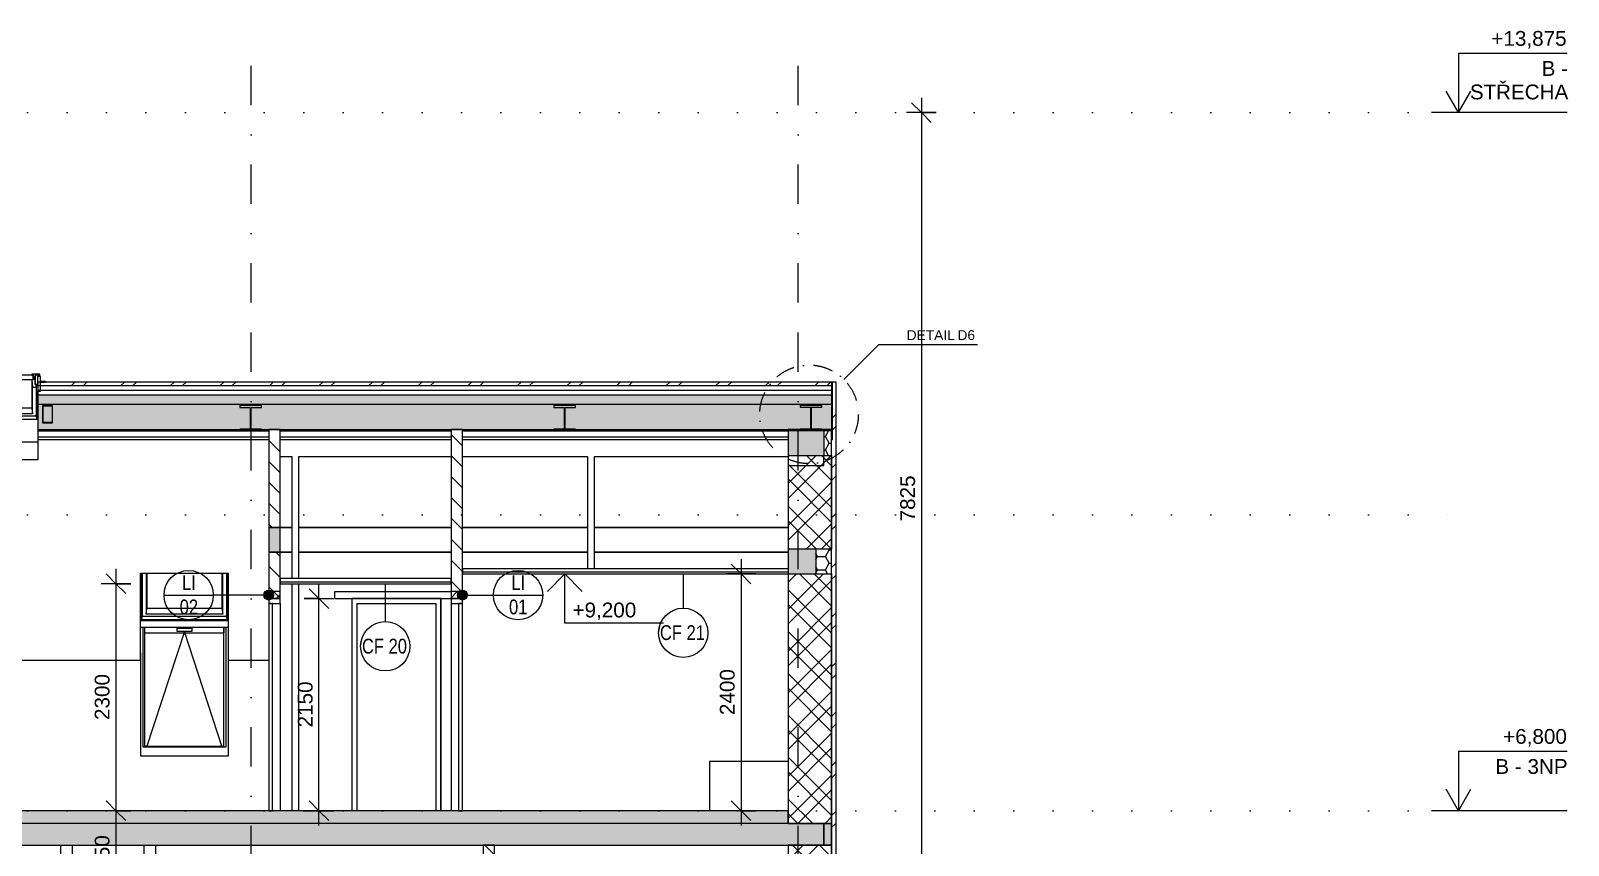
# Model space of a CAD drawing. Header units: millimetres. Extents: x -10201 to 171407, y -8645 to 72638.
# Drawn here: x 13037 to 28633, y 6450 to 14705 of the extents above; entities that cross this region are included whole.
import ezdxf

# ---------------------------------------------------------------- set-up
doc = ezdxf.new("R2010")
doc.units = ezdxf.units.MM
for name, pattern in [('HA_DashDot_10mm-S3mm', [1000, 400, -300, 0, -300]), ('HA_DashDot_4mm-S1mm', [400, 200, -100, 0, -100]), ('HA_Dot-S4mm', [400, 0, -400])]:
    doc.linetypes.add(name, pattern=pattern)
for name, color, linetype, lineweight in [('A-____-____-DIMS', 9, 'Continuous', 5), ('A-____-____-DIMS-100', 9, 'Continuous', 5), ('A-CLNG-____-IDEN', 9, 'Continuous', 9), ('A-CLNG-____-MCUT', 9, 'Continuous', 25), ('A-DETL-____-OTLN', 9, 'Continuous', 25), ('A-DETL-____-THIN', 9, 'Continuous', 9), ('A-DETL-GENF-OTLN', 9, 'Continuous', 9), ('A-DOOR-____-MCUT', 9, 'Continuous', 9), ('A-DOOR-____-OTLN', 9, 'Continuous', 9), ('A-DOOR-FRAM-MCUT', 9, 'Continuous', 9), ('A-DOOR-FRAM-OTLN', 9, 'Continuous', 9), ('A-FLOR-____-MCUT', 9, 'Continuous', 25), ('A-FLOR-____-OTLN', 9, 'Continuous', 9), ('A-FLOR-____-OVHD', 9, 'HA_DashDot_4mm-S1mm', 25), ('A-FLOR-____-PATT', 9, 'Continuous', 25), ('A-FLOR-LEVL-OTLN', 9, 'Continuous', 9), ('A-GENM-____-IDEN', 9, 'Continuous', 9), ('A-GENM-____-MCUT', 9, 'Continuous', 25), ('A-GENM-____-OTLN', 9, 'Continuous', 9), ('A-GLAZ-____-MCUT', 9, 'Continuous', 5), ('A-GLAZ-____-OTLN', 9, 'Continuous', 5), ('A-ROOF-____-MCUT', 9, 'Continuous', 25), ('A-ROOF-____-OTLN', 9, 'Continuous', 9), ('A-ROOF-____-PATT', 9, 'Continuous', 25), ('A-WALL-____-MCUT', 9, 'Continuous', 25), ('A-WALL-____-OTLN', 9, 'Continuous', 9), ('A-WALL-____-PATT', 9, 'Continuous', 25), ('G-____-____-DIMS', 9, 'Continuous', 5), ('G-____-____-TEXT', 9, 'Continuous', 5), ('I-WALL-____-MCUT', 9, 'Continuous', 25), ('I-WALL-____-OTLN', 9, 'Continuous', 9), ('P-SANR-FIXT-OTLN', 9, 'Continuous', 9), ('S-BEAM-____-MCUT', 9, 'Continuous', 25), ('S-COLS-____-OTLN', 9, 'Continuous', 9), ('S-GRID-____-OTLN', 9, 'Continuous', 5)]:
    doc.layers.add(name, color=color, linetype=linetype, lineweight=lineweight)
doc.styles.add('Arial_1', font='arial.ttf', dxfattribs={"height": 150})
doc.styles.add('Arial_2', font='arial.ttf', dxfattribs={"height": 100})
doc.styles.add('Arial_3', font='arial.ttf', dxfattribs={"width": 0.8, "height": 150})
doc.dimstyles.new('Inner_Dimensions', dxfattribs={"dimscale": 304.8, "dimtxt": 153.03891, "dimasz": 0.656168, "dimexe": 0.492126, "dimexo": 0.0625, "dimgap": 0.065617, "dimtad": 1, "dimdec": 0, "dimzin": 0, "dimdsep": 46, "dimtxsty": 'Arial_1', "dimblk1": 'OBLIQUE', "dimblk2": 'OBLIQUE', "dimsah": 1, "dimcen": 0.09, "dimdle": 0.492126, "dimazin": 0, "dimtfac": 1, "dimtdec": 4, "dimtix": 1, "dimtmove": 0, "dimatfit": 3, "dimfxl": 0.492126, "dimfxlon": 1, "dimtvp": 1, "dimtolj": 1, "dimtzin": 0, "dimlwd": 9, "dimlwe": 9, "dimarcsym": 2})
pattern_1 = [(135, (-5348.04, 1865.4), (-106.066, -106.066), [])]
pattern_2 = [(45, (-5348.04, 1865.4), (-251.447, 251.447), []), (45, (-5348.04, 2246.4), (-251.447, 251.447), [])]
pattern_3 = [(0, (-5348.04, 1865.4), (117.187, 67.658), [78.125, -156.25]), (120, (-5348.04, 1865.4), (-117.18755, 67.65879), [78.125, -156.25]), (60, (-5348.04, 1865.4), (0.00045, 135.31679), [0, -156.25, 78.125, 0])]
pattern_4 = [(45, (-5348.04, 1865.4), (-176.7767, 176.7767), []), (45, (-5277.33, 1865.4), (-176.7767, 176.7767), []), (45, (-5135.9, 1865.4), (-106.066, 247.4874), [100, -50, 3.353, -46.647])]
pattern_5 = [(0, (-5348.04, 1865.4), (117.188, 67.658), [78.125, -156.25]), (120, (-5348.04, 1865.4), (-117.18755, 67.65879), [78.125, -156.25]), (60, (-5348.04, 1865.4), (-5e-05, 135.31592), [0, -156.25, 78.125, 0])]

# ---------------------------------------------------------------- blocks, each defined once
blk = doc.blocks.new('HA_DR_Single_Swing_Solid - In_BJ_800x2100-V4-ŘEZ B-B OBJEKT B')
at = {"layer": 'A-DOOR-____-MCUT', "color": 250}
for p, q in [((15451, 8900), (15451, 6800)), ((15491, 8900), (15451, 8900)), ((15491, 6800), (15491, 8900)), ((15451, 6800), (15491, 6800))]:
    blk.add_line(p, q, dxfattribs=at)
at = {"layer": 'A-DOOR-FRAM-MCUT', "color": 250}
for p, q in [((15451, 8950), (15451, 8900)), ((15566, 8950), (15451, 8950)), ((15451, 8900), (15566, 8900)), ((15566, 8900), (15566, 8950))]:
    blk.add_line(p, q, dxfattribs=at)
at = {"layer": 'A-DOOR-FRAM-OTLN', "color": 250}
blk.add_line((15566, 8900), (15566, 6800), dxfattribs=at)
blk = doc.blocks.new('HA_DR_Single_Swing_Solid - In_BJ_800x2100-2124338-ŘEZ B-B OBJEKT B')
at = {"layer": 'A-DOOR-FRAM-OTLN', "color": 250}
for p, q in [((-934, 500), (-934, 2650)), ((-34, 2650), (-934, 2650)), ((-884, 2600), (-884, 500)), ((-884, 2600), (-84, 2600)), ((-84, 2600), (-84, 500)), ((-34, 500), (-34, 2650))]:
    blk.add_line(p, q, dxfattribs=at)
blk = doc.blocks.new('HA_DR_Single_Swing_Solid - In_BJ_700x2100-V5-ŘEZ B-B OBJEKT B')
at = {"layer": 'A-DOOR-____-MCUT', "color": 250}
for p, q in [((17416, 8900), (17376, 8900)), ((17376, 8900), (17376, 6800)), ((17416, 6800), (17416, 8900)), ((17376, 6800), (17416, 6800))]:
    blk.add_line(p, q, dxfattribs=at)
at = {"layer": 'A-DOOR-FRAM-MCUT', "color": 250}
for p, q in [((17416, 8950), (17301, 8950)), ((17301, 8950), (17301, 8900)), ((17301, 8900), (17416, 8900)), ((17416, 8900), (17416, 8950))]:
    blk.add_line(p, q, dxfattribs=at)
at = {"layer": 'A-DOOR-FRAM-OTLN', "color": 250}
blk.add_line((17301, 8900), (17301, 6800), dxfattribs=at)
blk = doc.blocks.new('Roof-Windows_VELUX_VFE - VFE size 940x1370 _PK38__31_36-V7-ŘEZ B-B OBJEKT B')
at = {"layer": 'A-GLAZ-____-OTLN', "color": 10}
for p, q in [((14152, 8730), (15039, 8730)), ((15039, 8724), (14152, 8724)), ((15039, 8656), (14152, 8656)), ((14176, 8656), (14152, 8656)), ((14176, 7445), (14176, 8656)), ((14196, 7445), (14196, 8656)), ((14196, 8602), (14196, 8656)), ((14196, 8602), (14995, 8602)), ((14596, 8617), (14212, 7445)), ((14521, 8646), (14521, 8656)), ((14521, 8616), (14521, 8646)), ((14671, 8646), (14521, 8646)), ((14671, 8616), (14521, 8616)), ((14979, 7445), (14596, 8617)), ((14671, 8656), (14671, 8646)), ((14671, 8646), (14671, 8616)), ((14995, 7445), (14995, 8656)), ((14995, 8656), (14995, 8602)), ((15016, 8656), (15016, 7445)), ((15039, 8656), (15016, 8656)), ((15016, 7445), (14176, 7445)), ((14995, 7450), (14196, 7450))]:
    blk.add_line(p, q, dxfattribs=at)
blk = doc.blocks.new('ABMV_Bathtub_Generic - 800_1700-1419220-ŘEZ B-B OBJEKT B')
at = {"layer": 'P-SANR-FIXT-OTLN', "color": 250}
for p, q in [((20721, 7300), (19921, 7300)), ((19921, 7300), (19921, 6800)), ((20721, 7300), (20721, 6800)), ((20721, 6800), (19921, 6800))]:
    blk.add_line(p, q, dxfattribs=at)
blk = doc.blocks.new('Roof-Windows_VELUX_GLL_1061 - PK08-1808992-ŘEZ B-B OBJEKT B')
at = {"layer": 'A-GLAZ-____-MCUT', "color": 10}
for p, q in [((12195, 11149), (12145, 11149)), ((12145, 11149), (12145, 11144)), ((12145, 11144), (12195, 11144)), ((12195, 11202), (12195, 11051)), ((12228, 11202), (12195, 11202)), ((12195, 11144), (12195, 11149)), ((12284, 11223), (12201, 11223)), ((12201, 11223), (12201, 11207)), ((12201, 11207), (12210, 11207)), ((12210, 11207), (12210, 11219)), ((12210, 11219), (12245, 11219)), ((12228, 11119), (12228, 11202)), ((12237, 11119), (12228, 11119)), ((12231, 11051), (12237, 11098)), ((12237, 11098), (12237, 11119)), ((12240, 11119), (12240, 11093)), ((12249, 11119), (12240, 11119)), ((12240, 11093), (12278, 11093)), ((12245, 11219), (12245, 11204)), ((12245, 11204), (12270, 11204)), ((12267, 11202), (12249, 11202)), ((12249, 11202), (12249, 11119)), ((12267, 11167), (12267, 11202)), ((12284, 11167), (12267, 11167)), ((13061, 11216), (12270, 11216)), ((12270, 11216), (12270, 11172)), ((12270, 11204), (12270, 11216)), ((12270, 11216), (12284, 11216)), ((12270, 11172), (13061, 11172)), ((12278, 11093), (12284, 11167)), ((12284, 11216), (12284, 11223)), ((13130, 11223), (13047, 11223)), ((13047, 11223), (13047, 11216)), ((13047, 11216), (13061, 11216)), ((13064, 11167), (13047, 11167)), ((13047, 11167), (13054, 11093)), ((13054, 11093), (13092, 11093)), ((13061, 11172), (13061, 11216)), ((13061, 11216), (13061, 11204)), ((13061, 11204), (13087, 11204)), ((13064, 11202), (13064, 11167)), ((13083, 11202), (13064, 11202)), ((13083, 11119), (13083, 11202)), ((13092, 11119), (13083, 11119)), ((13087, 11204), (13087, 11219)), ((13087, 11219), (13122, 11219)), ((13092, 11093), (13092, 11119)), ((13104, 11119), (13095, 11119)), ((13095, 11119), (13095, 11098)), ((13137, 11202), (13104, 11202)), ((13104, 11202), (13104, 11119)), ((13122, 11219), (13122, 11207)), ((13122, 11207), (13130, 11207)), ((13130, 11207), (13130, 11223)), ((13137, 11051), (13137, 11202)), ((13187, 11149), (13137, 11149)), ((13137, 11149), (13137, 11144)), ((13137, 11144), (13187, 11144)), ((13187, 11144), (13187, 11149)), ((12195, 11051), (12231, 11051)), ((13101, 11051), (13137, 11051))]:
    blk.add_line(p, q, dxfattribs=at)
at = {"layer": 'A-GLAZ-____-OTLN', "color": 10}
for p, q in [((12201, 11207), (12201, 11202)), ((12210, 11202), (12210, 11207)), ((12237, 10802), (12237, 11098)), ((12240, 10802), (12240, 11093)), ((12245, 11204), (12245, 11119)), ((12270, 11172), (12270, 11167)), ((12278, 11093), (12278, 10822)), ((12284, 11167), (12284, 10879)), ((13047, 11167), (13047, 10879)), ((13054, 10822), (13054, 11093)), ((13061, 11167), (13061, 11172)), ((13087, 11119), (13087, 11204)), ((13092, 11093), (13092, 10802)), ((13122, 11207), (13122, 11202)), ((13130, 11202), (13130, 11207)), ((12231, 10762), (12231, 11051)), ((13101, 11051), (13101, 10762)), ((12237, 10802), (12231, 10768)), ((12231, 10768), (12231, 10764)), ((12231, 10768), (13100, 10768)), ((12240, 10898), (12237, 10898)), ((12240, 10897), (12237, 10897)), ((12237, 10888), (12240, 10888)), ((12237, 10867), (12240, 10867)), ((12240, 10845), (12237, 10845)), ((12237, 10840), (12240, 10840)), ((12237, 10815), (12240, 10815)), ((12237, 10802), (13095, 10802)), ((12249, 10802), (12240, 10802)), ((12249, 10802), (13083, 10802)), ((12278, 10822), (12284, 10879)), ((13054, 10822), (12278, 10822)), ((12284, 10882), (13047, 10882)), ((13047, 10879), (13054, 10822)), ((13092, 10802), (13083, 10802)), ((13095, 10898), (13092, 10898)), ((13095, 10897), (13092, 10897)), ((13092, 10888), (13095, 10888)), ((13092, 10867), (13095, 10867)), ((13095, 10845), (13092, 10845)), ((13092, 10840), (13095, 10840)), ((13092, 10815), (13095, 10815)), ((13100, 10768), (13095, 10802)), ((13100, 10764), (13100, 10768))]:
    blk.add_line(p, q, dxfattribs=at)
blk = doc.blocks.new('Roof-Windows_VELUX_GLL_1061 - PK08-V9-ŘEZ B-B OBJEKT B')
at = {"layer": 'A-GLAZ-____-OTLN', "color": 10}
for p, q in [((14161, 8730), (14161, 9206)), ((14167, 8771), (14167, 9206)), ((14167, 9202), (14170, 9202)), ((14170, 9202), (14167, 9202)), ((14170, 8772), (14170, 9206)), ((14208, 9206), (14208, 8791)), ((14214, 9206), (14214, 8848)), ((14977, 9206), (14977, 8848)), ((14984, 8791), (14984, 9206)), ((15022, 9206), (15022, 8772)), ((15022, 9202), (15025, 9202)), ((15025, 9202), (15022, 9202)), ((15031, 9206), (15031, 8730)), ((14167, 8771), (14161, 8738)), ((14161, 8738), (15030, 8738)), ((14161, 8738), (14161, 8730)), ((14170, 8867), (14167, 8867)), ((14170, 8866), (14167, 8866)), ((14167, 8858), (14170, 8858)), ((14167, 8837), (14170, 8837)), ((14170, 8814), (14167, 8814)), ((14167, 8810), (14170, 8810)), ((14167, 8784), (14170, 8784)), ((14167, 8771), (15025, 8771)), ((14179, 8772), (14170, 8772)), ((14179, 8772), (15013, 8772)), ((14208, 8791), (14214, 8848)), ((14984, 8791), (14208, 8791)), ((14214, 8852), (14977, 8852)), ((14977, 8848), (14984, 8791)), ((15022, 8772), (15013, 8772)), ((15025, 8867), (15022, 8867)), ((15025, 8866), (15022, 8866)), ((15022, 8858), (15025, 8858)), ((15022, 8837), (15025, 8837)), ((15025, 8814), (15022, 8814)), ((15022, 8810), (15025, 8810)), ((15022, 8784), (15025, 8784)), ((15030, 8738), (15025, 8771)), ((15030, 8730), (15030, 8738))]:
    blk.add_line(p, q, dxfattribs=at)
blk = doc.blocks.new('TB_Porotherm KP11_5_1000mm - TB_Porotherm KP11_5_1000mm-V26-ŘEZ B-B OBJEKT B')
at = {"layer": 'A-GENM-____-OTLN', "lineweight": 5}
h = blk.add_hatch(dxfattribs=at)
h.set_pattern_fill('FP_7', color=256, style=0, pattern_type=2)
h.set_pattern_definition(pattern_4)
h.paths.add_polyline_path([(17416, 8950), (17416, 9021), (17301, 9021), (17301, 8950), (17413, 8950)])
at = {"layer": 'A-GENM-____-MCUT', "color": 50}
for p, q in [((17416, 9021), (17301, 9021)), ((17301, 9021), (17301, 8950)), ((17301, 8950), (17416, 8950)), ((17416, 8950), (17416, 9021))]:
    blk.add_line(p, q, dxfattribs=at)
blk = doc.blocks.new('TB_Porotherm KP11_5_1250mm - TB_Porotherm KP11_5_1250mm-V27-ŘEZ B-B OBJEKT B')
at = {"layer": 'A-GENM-____-OTLN', "lineweight": 5}
h = blk.add_hatch(dxfattribs=at)
h.set_pattern_fill('FP_7', color=256, style=0, pattern_type=2)
h.set_pattern_definition(pattern_4)
h.paths.add_polyline_path([(15566, 8950), (15566, 9021), (15451, 9021), (15451, 8950)])
at = {"layer": 'A-GENM-____-MCUT', "color": 50}
for p, q in [((15566, 9021), (15451, 9021)), ((15451, 9021), (15451, 8950)), ((15451, 8950), (15566, 8950)), ((15566, 8950), (15566, 9021))]:
    blk.add_line(p, q, dxfattribs=at)
blk = doc.blocks.new('TB_Porotherm KP11_5_1250mm - TB_Porotherm KP11_5_1250mm-V28-ŘEZ B-B OBJEKT B')
at = {"layer": 'A-GENM-____-OTLN', "color": 250}
for p, q in [((16121, 8950), (16121, 9021)), ((16121, 9021), (17301, 9021)), ((16121, 8950), (17301, 8950))]:
    blk.add_line(p, q, dxfattribs=at)
blk = doc.blocks.new('VĚNEC OSA B7 - VĚNEC OSA B7-2159233-ŘEZ B-B OBJEKT B')
at = {"layer": 'A-FLOR-____-MCUT', "color": 50}
for p, q in [((20721, 10400), (20721, 10298)), ((20721, 10298), (21081, 10298)), ((21081, 10298), (21081, 10400))]:
    blk.add_line(p, q, dxfattribs=at)
blk = doc.blocks.new('185-01_OBJEKT B_Central_rvt-1-ŘEZ B-B OBJEKT B')
at = {"layer": 'A-FLOR-____-PATT', "lineweight": 5}
h = blk.add_hatch(color=7, dxfattribs=at)
h.paths.add_polyline_path([(20695, 6670), (20721, 6670), (20721, 6800), (11326, 6800), (11326, 6670), (20148, 6670)])
h.paths.add_polyline_path([(-6105, 6670), (2951, 6670), (2951, 6800), (-6379, 6800), (-6379, 6670)])
h.paths.add_polyline_path([(3201, 6670), (11076, 6670), (11076, 6800), (3201, 6800)])
h = blk.add_hatch(dxfattribs=at)
h.set_pattern_fill('FP_6', color=10, style=0, pattern_type=2)
h.set_pattern_definition(pattern_3)
h.paths.add_polyline_path([(21081, 6450), (21161, 6450), (21161, 6670), (21081, 6670), (21081, 6638)])
h.paths.add_polyline_path([(-6739, 6450), (-6739, 6670), (-6819, 6670), (-6819, 6450)])
at = {"layer": 'A-FLOR-____-PATT', "lineweight": 9}
blk.add_hatch(color=254, dxfattribs=at).paths.add_polyline_path([(7569, 6450), (21081, 6450), (21081, 6670), (-6739, 6670), (-6739, 6450), (7022, 6450)])
at = {"layer": 'A-ROOF-____-PATT', "lineweight": 5}
h = blk.add_hatch(dxfattribs=at)
h.set_pattern_fill('FP_5', color=8, style=0, pattern_type=2)
h.set_pattern_definition(pattern_2)
h.paths.add_polyline_path([(-6829, 11108), (652, 11108), (652, 11144), (-6829, 11144)])
h.paths.add_polyline_path([(1539, 11108), (6219, 11108), (6219, 11144), (1539, 11144)])
h.paths.add_polyline_path([(6449, 11108), (6449, 11144), (6264, 11144), (6264, 11108)])
h.paths.add_polyline_path([(11397, 11108), (11511, 11108), (11511, 11144), (11326, 11144), (11326, 11108)])
h.paths.add_polyline_path([(11556, 11108), (12222, 11108), (12222, 11144), (11556, 11144)])
h.paths.add_polyline_path([(13109, 11108), (21171, 11108), (21171, 11144), (13109, 11144)])
h = blk.add_hatch(dxfattribs=at)
h.set_pattern_fill('FP_6', color=10, style=0, pattern_type=2)
h.set_pattern_definition(pattern_3)
h.paths.add_polyline_path([(-6829, 10921), (652, 10921), (652, 11015), (-6829, 11015)])
h.paths.add_polyline_path([(1552, 10921), (6449, 10921), (6449, 11015), (1539, 11015), (1539, 10921)])
h.paths.add_polyline_path([(11326, 10921), (12222, 10921), (12222, 11015), (11326, 11015)])
h.paths.add_polyline_path([(13109, 10921), (21171, 10921), (21171, 11015), (13109, 11015), (13109, 10935)])
h = blk.add_hatch(dxfattribs=at)
h.set_pattern_fill('FP_6', color=10, style=0, pattern_type=2)
h.set_pattern_definition(pattern_3)
h.paths.add_polyline_path([(-6819, 10663), (652, 10663), (652, 10921), (-6829, 10921), (-6829, 10663)])
h.paths.add_polyline_path([(1539, 10663), (6449, 10663), (6449, 10921), (1539, 10921), (1539, 10701)])
h.paths.add_polyline_path([(11326, 10663), (12222, 10663), (12222, 10921), (11326, 10921), (11326, 10701)])
h.paths.add_polyline_path([(13109, 10663), (21171, 10663), (21171, 10921), (13109, 10921), (13109, 10701)])
h.paths.add_polyline_path([(-932, 10731), (-932, 10731), (-635, 10731)])
at = {"layer": 'A-WALL-____-PATT', "lineweight": 5}
h = blk.add_hatch(dxfattribs=at)
h.set_pattern_fill('FP_5', color=10, style=0, pattern_type=2)
h.set_pattern_definition(pattern_2)
h.paths.add_polyline_path([(21161, 500), (21206, 500), (21206, 5050), (21161, 5050), (21161, 700)])
h.paths.add_polyline_path([(21206, 6050), (21206, 11144), (21161, 11144), (21161, 6050)])
h = blk.add_hatch(dxfattribs=at)
h.set_pattern_fill('FP_3', color=10, style=0, pattern_type=2)
h.set_pattern_definition(pattern_1)
h.paths.add_polyline_path([(15566, 8950), (15566, 9420), (15451, 9420), (15451, 8950)])
h.paths.add_polyline_path([(15566, 9670), (15566, 10663), (15451, 10663), (15451, 9670)])
h = blk.add_hatch(dxfattribs=at)
h.set_pattern_fill('FP_3', color=10, style=0, pattern_type=2)
h.set_pattern_definition(pattern_1)
h.paths.add_polyline_path([(17301, 8950), (17416, 8950), (17416, 10663), (17301, 10663), (17301, 8982)])
h = blk.add_hatch(dxfattribs=at)
h.set_pattern_fill('FP_2', color=10, style=0, pattern_type=2)
h.set_pattern_definition([(45, (-5348.04, 1865.4), (-212.132, 212.132), []), (45, (-5198.04, 1865.4), (-212.132, 212.132), []), (315, (-5348.04, 1865.4), (212.132, 212.132), []), (315, (-5198.04, 1865.4), (212.132, 212.132), [])])
h.paths.add_polyline_path([(21161, 6320), (21161, 6450), (20721, 6450), (20721, 6320)])
h.paths.add_polyline_path([(21161, 6670), (21161, 10663), (20721, 10663), (20721, 10650), (21161, 10650), (21161, 10400), (20721, 10400), (20721, 9450), (21161, 9450), (21161, 9200), (20721, 9200), (20721, 6670), (21081, 6670)])
at = {"layer": 'A-WALL-____-PATT', "lineweight": 9}
blk.add_hatch(color=254, dxfattribs=at).paths.add_polyline_path([(15566, 9420), (15566, 9670), (15451, 9670), (15451, 9420)])
at = {"layer": 'A-WALL-____-PATT', "lineweight": 5}
h = blk.add_hatch(dxfattribs=at)
h.set_pattern_fill('FP_3', color=10, style=0, pattern_type=2)
h.set_pattern_definition(pattern_1)
h.paths.add_polyline_path([(17741, 5800), (17741, 6450), (17626, 6450), (17626, 5800)])
at = {"layer": 'A-CLNG-____-MCUT', "color": 50}
for p, q in [((20721, 9252), (17416, 9252)), ((17416, 9252), (17416, 9200)), ((17301, 9152), (15566, 9152)), ((15566, 9152), (15566, 9100)), ((15566, 9100), (17301, 9100)), ((17301, 9100), (17301, 9152)), ((17416, 9200), (20721, 9200))]:
    blk.add_line(p, q, dxfattribs=at)
at = {"layer": 'A-CLNG-____-MCUT', "color": 250, "lineweight": 9}
for p, q in [((20721, 9216), (17416, 9216)), ((17301, 9116), (15566, 9116))]:
    blk.add_line(p, q, dxfattribs=at)
at = {"layer": 'A-FLOR-____-MCUT', "color": 50}
for p, q in [((19921, 6800), (11326, 6800)), ((3201, 6450), (20721, 6450))]:
    blk.add_line(p, q, dxfattribs=at)
at = {"layer": 'A-FLOR-____-MCUT', "color": 250, "lineweight": 9}
for p, q in [((20721, 6670), (20721, 6800)), ((20721, 6670), (11326, 6670)), ((21081, 6670), (20721, 6670)), ((20721, 6450), (21081, 6450))]:
    blk.add_line(p, q, dxfattribs=at)
at = {"layer": 'A-FLOR-____-OTLN', "color": 250}
for p, q in [((21081, 6450), (21081, 6670)), ((21161, 6670), (21081, 6670)), ((21081, 6670), (21081, 6450)), ((21161, 6450), (21161, 6670)), ((21081, 6450), (21161, 6450))]:
    blk.add_line(p, q, dxfattribs=at)
at = {"layer": 'A-ROOF-____-MCUT', "color": 50}
for p, q in [((21171, 11144), (13109, 11144)), ((13109, 11144), (13109, 10561)), ((21171, 10561), (21171, 11144)), ((13109, 10561), (15451, 10561)), ((15566, 10561), (17301, 10561)), ((17416, 10561), (20721, 10561)), ((21161, 10561), (21171, 10561))]:
    blk.add_line(p, q, dxfattribs=at)
at = {"layer": 'A-ROOF-____-MCUT', "color": 250, "lineweight": 9}
for p, q in [((13109, 11108), (21171, 11108)), ((13109, 11062), (21171, 11062)), ((13109, 11015), (21171, 11015)), ((13109, 10921), (21171, 10921)), ((13109, 10663), (15451, 10663)), ((13109, 10649), (15451, 10649)), ((15451, 10663), (15566, 10663)), ((15566, 10663), (17301, 10663)), ((15566, 10649), (17301, 10649)), ((17301, 10663), (17416, 10663)), ((17416, 10663), (20721, 10663)), ((17416, 10649), (20721, 10649)), ((20721, 10663), (21161, 10663)), ((21161, 10663), (21171, 10663)), ((21161, 10649), (21171, 10649)), ((13109, 10590), (15451, 10590)), ((15566, 10590), (17301, 10590)), ((17416, 10590), (20721, 10590)), ((21161, 10590), (21171, 10590))]:
    blk.add_line(p, q, dxfattribs=at)
at = {"layer": 'A-ROOF-____-OTLN', "color": 250}
for p, q in [((13092, 10830), (13095, 10830)), ((12222, 10539), (13109, 10539)), ((13109, 10561), (13109, 10355)), ((13109, 10355), (12222, 10355)), ((14152, 8324), (14152, 9206)), ((14152, 9206), (15039, 9206)), ((15039, 9206), (15039, 8324))]:
    blk.add_line(p, q, dxfattribs=at)
at = {"layer": 'A-WALL-____-MCUT', "color": 50}
for p, q in [((21161, 11144), (21161, 10663)), ((21206, 11144), (21161, 11144)), ((21206, 6050), (21206, 11144)), ((20721, 10400), (20721, 9451)), ((20721, 9200), (20721, 7300)), ((20721, 6450), (20721, 6320))]:
    blk.add_line(p, q, dxfattribs=at)
at = {"layer": 'A-WALL-____-MCUT', "color": 250, "lineweight": 9}
for p, q in [((15566, 10663), (15451, 10663)), ((15451, 10663), (15451, 10649)), ((15451, 10649), (15451, 10590)), ((15566, 10649), (15566, 10663)), ((15566, 10590), (15566, 10649)), ((17416, 10663), (17301, 10663)), ((17301, 10663), (17301, 10649)), ((17301, 10649), (17301, 10590)), ((17416, 10649), (17416, 10663)), ((17416, 10590), (17416, 10649)), ((21161, 10663), (20721, 10663)), ((20721, 10663), (20721, 10650)), ((21161, 10650), (21161, 10663)), ((21161, 10663), (21161, 10650)), ((15451, 10590), (15451, 10561)), ((15566, 10561), (15566, 10590)), ((17301, 10590), (17301, 10561)), ((17416, 10561), (17416, 10590)), ((21161, 9451), (21161, 10400)), ((21161, 10400), (21161, 9451)), ((21161, 6670), (21161, 9200)), ((21161, 9200), (21161, 6670)), ((20721, 6800), (20721, 6670)), ((20721, 6670), (21081, 6670)), ((21081, 6450), (20721, 6450)), ((21161, 6320), (21161, 6450)), ((21161, 6450), (21161, 6320))]:
    blk.add_line(p, q, dxfattribs=at)
at = {"layer": 'A-WALL-____-OTLN', "color": 250}
for p, q in [((14152, 8324), (12789, 8324)), ((14153, 8400), (14152, 8400)), ((14153, 7354), (14153, 8400)), ((15039, 8400), (15039, 8400)), ((15039, 8400), (15039, 7354)), ((15451, 8324), (15039, 8324)), ((15039, 7354), (14153, 7354)), ((21081, 6670), (21161, 6670)), ((21161, 6670), (21161, 6450)), ((21161, 6450), (21081, 6450))]:
    blk.add_line(p, q, dxfattribs=at)
at = {"layer": 'I-WALL-____-MCUT', "color": 50}
for p, q in [((15451, 10561), (15451, 9670)), ((15566, 9670), (15566, 10561)), ((17301, 10561), (17301, 8950)), ((17416, 8950), (17416, 10561)), ((15451, 9670), (15566, 9670)), ((15451, 9670), (15451, 9420)), ((15566, 9670), (15451, 9670)), ((15566, 9420), (15566, 9670)), ((15451, 9420), (15451, 8950)), ((15566, 9420), (15451, 9420)), ((15451, 9420), (15566, 9420)), ((15566, 8950), (15566, 9420)), ((15451, 8950), (15566, 8950)), ((17301, 8950), (17416, 8950)), ((17626, 6450), (17626, 5800)), ((17741, 6450), (17626, 6450)), ((17741, 5800), (17741, 6450))]:
    blk.add_line(p, q, dxfattribs=at)
at = {"layer": 'I-WALL-____-OTLN', "color": 250}
for p, q in [((15689, 10386), (15566, 10386)), ((17301, 10386), (15753, 10386)), ((18689, 10386), (17416, 10386)), ((20721, 10386), (18753, 10386)), ((15566, 9670), (15689, 9670)), ((15689, 9670), (15566, 9670)), ((15753, 9670), (17301, 9670)), ((17301, 9670), (15753, 9670)), ((17416, 9670), (18689, 9670)), ((18689, 9670), (17416, 9670)), ((18753, 9670), (20721, 9670)), ((20721, 9670), (18753, 9670)), ((15689, 9420), (15566, 9420)), ((15566, 9420), (15689, 9420)), ((17301, 9420), (15753, 9420)), ((15753, 9420), (17301, 9420)), ((18689, 9420), (17416, 9420)), ((17416, 9420), (18689, 9420)), ((20721, 9420), (18753, 9420)), ((18753, 9420), (20721, 9420)), ((16296, 6800), (16296, 8950)), ((16296, 8950), (17196, 8950)), ((17196, 8950), (17196, 6800)), ((13341, 6002), (13341, 6450)), ((13456, 6450), (13456, 6002)), ((14186, 6002), (14186, 6450)), ((14301, 6450), (14301, 6002))]:
    blk.add_line(p, q, dxfattribs=at)
at = {"layer": 'S-COLS-____-OTLN', "color": 250}
for p, q in [((15689, 9152), (15689, 10388)), ((15753, 10388), (15753, 9152)), ((18689, 9252), (18689, 10388)), ((18753, 10388), (18753, 9252)), ((15689, 6800), (15689, 9100)), ((15753, 9100), (15753, 6800))]:
    blk.add_line(p, q, dxfattribs=at)
at = {"layer": 'A-DOOR-____-OTLN', "color": 250, "lineweight": 9}
for name, p in [('HA_DR_Single_Swing_Solid - In_BJ_800x2100-V4-ŘEZ B-B OBJEKT B', (0, 0)), ('HA_DR_Single_Swing_Solid - In_BJ_800x2100-2124338-ŘEZ B-B OBJEKT B', (17230, 6300)), ('HA_DR_Single_Swing_Solid - In_BJ_700x2100-V5-ŘEZ B-B OBJEKT B', (0, 0))]:
    blk.add_blockref(name, p, dxfattribs=at)
at = {"layer": 'A-FLOR-____-OTLN', "color": 250, "lineweight": 9}
blk.add_blockref('VĚNEC OSA B7 - VĚNEC OSA B7-2159233-ŘEZ B-B OBJEKT B', (0, 0), dxfattribs=at)
at = {"layer": 'A-GENM-____-OTLN', "color": 250, "lineweight": 9}
for name in ['TB_Porotherm KP11_5_1250mm - TB_Porotherm KP11_5_1250mm-V27-ŘEZ B-B OBJEKT B', 'TB_Porotherm KP11_5_1250mm - TB_Porotherm KP11_5_1250mm-V28-ŘEZ B-B OBJEKT B', 'TB_Porotherm KP11_5_1000mm - TB_Porotherm KP11_5_1000mm-V26-ŘEZ B-B OBJEKT B']:
    blk.add_blockref(name, (0, 0), dxfattribs=at)
at = {"layer": 'A-GLAZ-____-OTLN', "color": 250, "lineweight": 9}
for name in ['Roof-Windows_VELUX_GLL_1061 - PK08-1808992-ŘEZ B-B OBJEKT B', 'Roof-Windows_VELUX_GLL_1061 - PK08-V9-ŘEZ B-B OBJEKT B', 'Roof-Windows_VELUX_VFE - VFE size 940x1370 _PK38__31_36-V7-ŘEZ B-B OBJEKT B']:
    blk.add_blockref(name, (0, 0), dxfattribs=at)
at = {"layer": 'P-SANR-FIXT-OTLN', "color": 250, "lineweight": 9}
blk.add_blockref('ABMV_Bathtub_Generic - 800_1700-1419220-ŘEZ B-B OBJEKT B', (0, 0), dxfattribs=at)
blk = doc.blocks.new('BD Libuτ_IFC_210924_ifc-1-ŘEZ B-B OBJEKT B')
at = {"layer": 'S-BEAM-____-MCUT', "color": 50}
for p, q in [((13258, 10907), (13158, 10907)), ((13158, 10907), (13158, 10731)), ((13162, 10736), (13162, 10902)), ((13162, 10902), (13254, 10902)), ((13254, 10902), (13254, 10736)), ((13258, 10731), (13258, 10907)), ((15378, 10907), (15158, 10907)), ((15158, 10907), (15158, 10888)), ((15158, 10888), (15263, 10888)), ((15263, 10888), (15263, 10668)), ((15273, 10668), (15273, 10888)), ((15273, 10888), (15378, 10888)), ((15378, 10888), (15378, 10907)), ((18563, 10907), (18343, 10907)), ((18343, 10907), (18343, 10888)), ((18343, 10888), (18448, 10888)), ((18448, 10888), (18448, 10668)), ((18458, 10668), (18458, 10888)), ((18458, 10888), (18563, 10888)), ((18563, 10888), (18563, 10907)), ((21063, 10907), (20843, 10907)), ((20843, 10907), (20843, 10889)), ((20843, 10889), (20948, 10889)), ((20948, 10889), (20948, 10668)), ((20958, 10668), (20958, 10889)), ((20958, 10889), (21063, 10889)), ((21063, 10889), (21063, 10907)), ((13158, 10731), (13258, 10731)), ((13254, 10736), (13162, 10736)), ((15263, 10668), (15158, 10668)), ((15158, 10668), (15158, 10649)), ((15158, 10649), (15378, 10649)), ((15378, 10668), (15273, 10668)), ((15378, 10649), (15378, 10668)), ((18448, 10668), (18343, 10668)), ((18343, 10668), (18343, 10650)), ((18343, 10650), (18563, 10650)), ((18563, 10668), (18458, 10668)), ((18563, 10650), (18563, 10668)), ((20948, 10668), (20843, 10668)), ((20843, 10668), (20843, 10650)), ((21063, 10668), (20958, 10668)), ((21063, 10650), (21063, 10668))]:
    blk.add_line(p, q, dxfattribs=at)
blk = doc.blocks.new('Level - Generic Level-367061-ŘEZ B-B OBJEKT B')
at = {"layer": 'A-FLOR-LEVL-OTLN'}
for p, q in [((28621, -2050), (27521, -2050)), ((27521, -2050), (27521, -2650)), ((27521, -2650), (27396, -2433)), ((27521, -2650), (27646, -2433)), ((28621, -2650), (27246, -2650))]:
    blk.add_line(p, q, dxfattribs=at)
blk = doc.blocks.new('DIMBLOCK20-ŘEZ B-B OBJEKT B')
at = {"layer": 'A-____-____-DIMS-100', "lineweight": 9}
for p, q in [((15961, 8950), (15861, 9050)), ((15961, 6650), (15961, 9100)), ((15811, 8950), (16111, 8950)), ((15961, 8950), (15811, 8950)), ((15961, 8950), (16061, 8850)), ((15961, 6800), (15861, 6900)), ((15811, 6800), (16111, 6800)), ((15961, 6800), (15811, 6800)), ((15961, 6800), (16061, 6700))]:
    blk.add_line(p, q, dxfattribs=at)
at = {"layer": 'A-____-____-DIMS-100', "color": 0, "lineweight": 9, "insert": (15746, 7644), "char_height": 150, "width": 553.77, "attachment_point": 1, "rotation": 90, "line_spacing_factor": 0.941778, "style": 'Arial_1'}
blk.add_mtext('2150', dxfattribs=at)
blk = doc.blocks.new('_Oblique')
at = {"color": 0, "linetype": 'ByBlock', "lineweight": -2}
blk.add_line((-0.5, -0.5), (0.5, 0.5), dxfattribs=at)
blk = doc.blocks.new('Spot Elevations - Flipped-794089-ŘEZ B-B OBJEKT B')
at = {"layer": 'G-____-____-DIMS', "lineweight": 9}
for p, q in [((-4702, -3227), (-4525, -3050)), ((-4525, -3050), (-4348, -3227)), ((-4525, -3550), (-4525, -3050)), ((-3525, -3550), (-4525, -3550))]:
    blk.add_line(p, q, dxfattribs=at)
blk = doc.blocks.new('HA_Tag_Ceiling - Group _ Type Mark-1822524-ŘEZ B-B OBJEKT B')
at = {"layer": 'A-CLNG-____-IDEN'}
blk.add_line((19481, 5453), (19496, 5538), dxfattribs=at)
blk.add_circle((19731, 5453), 250, dxfattribs=at)
blk = doc.blocks.new('DIMBLOCK40-ŘEZ B-B OBJEKT B')
at = {"layer": 'A-____-____-DIMS-100', "lineweight": 9}
for p, q in [((22072, 13875), (21972, 13975)), ((22072, 14025), (22072, 6050)), ((22222, 13875), (21922, 13875)), ((22072, 13875), (22172, 13775)), ((22072, 13875), (22222, 13875)), ((22072, 6050), (21972, 6150)), ((21922, 6050), (22222, 6050)), ((22072, 6050), (21922, 6050)), ((22072, 6050), (22172, 5950))]:
    blk.add_line(p, q, dxfattribs=at)
at = {"layer": 'A-____-____-DIMS-100', "color": 0, "lineweight": 9, "insert": (21857, 9732), "char_height": 150, "width": 553.77, "attachment_point": 1, "rotation": 90, "line_spacing_factor": 0.941778, "style": 'Arial_1'}
blk.add_mtext('7825', dxfattribs=at)
blk = doc.blocks.new('DIMBLOCK53-ŘEZ B-B OBJEKT B')
at = {"layer": 'A-____-____-DIMS-100', "lineweight": 9}
for p, q in [((13901, 9250), (13901, 6800)), ((14051, 9100), (13751, 9100)), ((13901, 9100), (13801, 9200)), ((13901, 9100), (14001, 9000)), ((13901, 9100), (14051, 9100)), ((13901, 6800), (13801, 6900)), ((14051, 6800), (13751, 6800)), ((13901, 6800), (14001, 6700)), ((13901, 6800), (14051, 6800))]:
    blk.add_line(p, q, dxfattribs=at)
at = {"layer": 'A-____-____-DIMS-100', "color": 0, "lineweight": 9, "insert": (13686, 7719), "char_height": 150, "width": 553.77, "attachment_point": 1, "rotation": 90, "line_spacing_factor": 0.941778, "style": 'Arial_1'}
blk.add_mtext('2300', dxfattribs=at)
blk = doc.blocks.new('DIMBLOCK54-ŘEZ B-B OBJEKT B')
at = {"layer": 'A-____-____-DIMS-100', "lineweight": 9}
for p, q in [((13901, 6800), (13801, 6900)), ((14051, 6800), (13751, 6800)), ((13901, 6800), (13901, 5950)), ((13901, 6800), (14001, 6700)), ((13901, 6800), (14051, 6800)), ((14051, 5950), (13751, 5950)), ((13901, 5950), (13801, 6050)), ((13901, 5950), (14001, 5850)), ((13901, 5950), (14051, 5950))]:
    blk.add_line(p, q, dxfattribs=at)
at = {"layer": 'A-____-____-DIMS-100', "color": 0, "lineweight": 9, "insert": (13686, 6202), "char_height": 150, "width": 415.32, "attachment_point": 1, "rotation": 90, "line_spacing_factor": 0.941778, "style": 'Arial_1'}
blk.add_mtext('850', dxfattribs=at)
blk = doc.blocks.new('DIMBLOCK74-ŘEZ B-B OBJEKT B')
at = {"layer": 'A-____-____-DIMS-100', "lineweight": 9}
for p, q in [((20242, 9200), (20142, 9300)), ((20242, 9350), (20242, 6650)), ((20392, 9200), (20092, 9200)), ((20242, 9200), (20342, 9100)), ((20242, 9200), (20392, 9200)), ((20242, 6800), (20142, 6900)), ((20392, 6800), (20092, 6800)), ((20242, 6800), (20342, 6700)), ((20242, 6800), (20392, 6800))]:
    blk.add_line(p, q, dxfattribs=at)
at = {"layer": 'A-____-____-DIMS-100', "color": 0, "lineweight": 9, "insert": (20027, 7769), "char_height": 150, "width": 553.77, "attachment_point": 1, "rotation": 90, "line_spacing_factor": 0.941778, "style": 'Arial_1'}
blk.add_mtext('2400', dxfattribs=at)
blk = doc.blocks.new('HA_TAG_GM_Products - Generic-588599-ŘEZ B-B OBJEKT B')
at = {"layer": 'A-GENM-____-IDEN'}
blk.add_line((2223, 5919), (2723, 5919), dxfattribs=at)
blk.add_circle((2473, 5919), 250, dxfattribs=at)

msp = doc.modelspace()

# ---------------------------------------------------------------- hatches: boundary and pattern name
at = {"layer": 'A-DETL-GENF-OTLN'}
for points in [[(21080.7, 10400), (21080.7, 10650), (20720.7, 10650), (20720.7, 10400), (20968.1, 10400)], [(21000.7, 9200), (21000.7, 9450), (20720.7, 9450), (20720.7, 9200)]]:
    msp.add_hatch(color=254, dxfattribs=at).paths.add_polyline_path(points)
at = {"layer": 'A-DETL-GENF-OTLN', "lineweight": 5}
h = msp.add_hatch(dxfattribs=at)
h.set_pattern_fill('FP_16', color=10, style=0, pattern_type=2)
h.set_pattern_definition(pattern_5)
h.paths.add_polyline_path([(21160.7, 10400), (21160.7, 10650), (21080.7, 10650), (21080.7, 10400)])
h = msp.add_hatch(dxfattribs=at)
h.set_pattern_fill('FP_16', color=10, style=0, pattern_type=2)
h.set_pattern_definition(pattern_5)
h.paths.add_polyline_path([(21160.7, 9200), (21160.7, 9450), (21000.7, 9450), (21000.7, 9200)])
at = {"layer": 'A-GENM-____-IDEN'}
h = msp.add_hatch(color=256, dxfattribs=at)
edge = h.paths.add_edge_path()
edge.add_arc((15450.7, 8985.5), 50, 0, 360)
h = msp.add_hatch(color=256, dxfattribs=at)
edge = h.paths.add_edge_path()
edge.add_arc((17415.7, 8985.5), 50, 0, 360)

# ---------------------------------------------------------------- linework, layer by layer
at = {"layer": 'A-CLNG-____-IDEN'}
for p, q in [((16633.2, 9100), (16633.2, 8715.8)), ((19655.7, 9200), (19655.7, 8852.7))]:
    msp.add_line(p, q, dxfattribs=at)
at = {"layer": 'A-DETL-____-OTLN'}
for p, q in [((21285.6, 11170.7), (21639.1, 11524.2)), ((21639.1, 11524.2), (22639.1, 11524.2))]:
    msp.add_line(p, q, dxfattribs=at)
at = {"layer": 'A-DETL-____-THIN'}
for p, q in [((21080.7, 10650), (20720.7, 10650)), ((20720.7, 10650), (20720.7, 10400)), ((21160.7, 10650), (21080.7, 10650)), ((21080.7, 10650), (21080.7, 10400)), ((21160.7, 10400), (21160.7, 10650)), ((20720.7, 10400), (21080.7, 10400)), ((21080.7, 10400), (21160.7, 10400)), ((21000.7, 9450), (20720.7, 9450)), ((20720.7, 9450), (20720.7, 9200)), ((21160.7, 9450), (21000.7, 9450)), ((21000.7, 9450), (21000.7, 9200)), ((21160.7, 9200), (21160.7, 9450)), ((20720.7, 9200), (21000.7, 9200)), ((21000.7, 9200), (21160.7, 9200))]:
    msp.add_line(p, q, dxfattribs=at)
at = {"layer": 'A-FLOR-____-OVHD'}
msp.add_circle((20932, 10817.1), 500, dxfattribs=at)
at = {"layer": 'A-FLOR-LEVL-OTLN', "linetype": 'HA_Dot-S4mm', "lineweight": 5}
for p, q in [((-10200.7, 13875), (27520.9, 13875)), ((-10200.7, 9800), (27520.9, 9800)), ((-10200.7, 6800), (27520.9, 6800))]:
    msp.add_line(p, q, dxfattribs=at)
at = {"layer": 'A-GENM-____-IDEN'}
for p, q in [((15450.7, 8985.5), (14889.3, 8985.5)), ((17415.7, 8985.5), (17730.3, 8985.5))]:
    msp.add_line(p, q, dxfattribs=at)
for centre in [(15450.7, 8985.5), (17415.7, 8985.5)]:
    msp.add_circle(centre, 50, dxfattribs=at)
at = {"layer": 'S-GRID-____-OTLN', "linetype": 'HA_DashDot_10mm-S3mm', "lineweight": 9}
for p, q in [((15273.1, 11949.7), (15273.1, 14449.7)), ((20823.1, 11949.7), (20823.1, 14449.7)), ((15273.1, -3754.1), (15273.1, 11949.7)), ((20823.1, -3754.1), (20823.1, 11949.7))]:
    msp.add_line(p, q, dxfattribs=at)

# ---------------------------------------------------------------- block references
at = {"lineweight": 5}
for name in ['185-01_OBJEKT B_Central_rvt-1-ŘEZ B-B OBJEKT B', 'BD Libuτ_IFC_210924_ifc-1-ŘEZ B-B OBJEKT B']:
    msp.add_blockref(name, (0, 0), dxfattribs=at)
at = {"layer": 'A-CLNG-____-IDEN'}
msp.add_blockref('HA_Tag_Ceiling - Group _ Type Mark-1822524-ŘEZ B-B OBJEKT B', (-3097.5, 3013.1), dxfattribs=at)
at = {"layer": 'A-FLOR-LEVL-OTLN'}
for p in [(0, 16525), (0, 9450)]:
    msp.add_blockref('Level - Generic Level-367061-ŘEZ B-B OBJEKT B', p, dxfattribs=at)
at = {"layer": 'A-GENM-____-IDEN'}
for p in [(12166.2, 3066.5), (15507.2, 3066.5)]:
    msp.add_blockref('HA_TAG_GM_Products - Generic-588599-ŘEZ B-B OBJEKT B', p, dxfattribs=at)
at = {"layer": 'G-____-____-DIMS', "lineweight": 9}
msp.add_blockref('Spot Elevations - Flipped-794089-ŘEZ B-B OBJEKT B', (22979.8, 12250), dxfattribs=at)

# ---------------------------------------------------------------- texts
at = {"layer": 'A-CLNG-____-IDEN', "lineweight": 5, "char_height": 150, "width": 564.388, "attachment_point": 1, "style": 'Arial_3'}
for s, insert in [('CF 21', (19419.6, 8680)), ('CF 20', (16397.1, 8543.1))]:
    msp.add_mtext(s, dxfattribs=dict(at, insert=insert))
at = {"layer": 'A-FLOR-LEVL-OTLN', "lineweight": 5, "char_height": 150, "attachment_point": 1, "style": 'Arial_1'}
for s, insert, width in [('+13,875', (27853.5, 14702.7), 945.991), ('B -', (28363.1, 14398.1), 328.692), ('ŘECHA', (27900.1, 14159.9), 889.873), ('ST', (27635.5, 14159.9), 320.675), ('+6,800', (27972.5, 7627.7), 801.687), ('B - 3NP', (27893.5, 7323.1), 897.89)]:
    msp.add_mtext(s, dxfattribs=dict(at, insert=insert, width=width))
at = {"layer": 'A-GENM-____-IDEN', "lineweight": 5, "char_height": 150, "attachment_point": 1, "style": 'Arial_3'}
for s, insert, width in [('LI', (14571.7, 9185.8), 173.164), ('LI', (17912.7, 9185.8), 173.164), ('02', (14547.7, 8940.3), 230.886), ('01', (17888.7, 8940.3), 230.886)]:
    msp.add_mtext(s, dxfattribs=dict(at, insert=insert, width=width))
at = {"layer": 'G-____-____-TEXT', "color": 7, "lineweight": 9, "char_height": 100, "attachment_point": 1, "style": 'Arial_2'}
for s, insert, width in [('DETAIL ', (21921.8, 11670.2), 625.316), ('D6', (22437.7, 11670.2), 216.456)]:
    msp.add_mtext(s, dxfattribs=dict(at, insert=insert, width=width))

# ---------------------------------------------------------------- dimensions: what is measured, and where the dimension line sits
at = {"layer": 'A-____-____-DIMS', "lineweight": 9}
for base, p1, p2, override, picture, middle in [((22071.7, 6050), (22221.7, 13875), (21921.7, 6050), {"dimpost": '<>', "dimfxl": 7830.748687}, 'DIMBLOCK40-ŘEZ B-B OBJEKT B', (21975.1, 9962.5)), ((13900.9, 6800), (14050.9, 9100), (14050.9, 6800), {"dimpost": '<>', "dimfxl": 2300}, 'DIMBLOCK53-ŘEZ B-B OBJEKT B', (13804.3, 7950)), ((20241.9, 6800), (20391.9, 9200), (20391.9, 6800), {"dimpost": '<>', "dimfxl": 2400}, 'DIMBLOCK74-ŘEZ B-B OBJEKT B', (20145.3, 8000)), ((15961.2, 8950), (15811.2, 6800), (15811.2, 8950), {"dimpost": '<>', "dimfxl": 2150}, 'DIMBLOCK20-ŘEZ B-B OBJEKT B', (15864.6, 7875)), ((13900.9, 5950), (14050.9, 6800), (14050.9, 5950), {"dimpost": '<>', "dimfxl": 850}, 'DIMBLOCK54-ŘEZ B-B OBJEKT B', (13804.4, 6375))]:
    dim = msp.add_linear_dim(base=base, p1=p1, p2=p2, angle=90, dimstyle='Inner_Dimensions', override=override, dxfattribs=at)
    dim.commit()
    dim.dimension.update_dxf_attribs({"geometry": picture, "text_midpoint": middle})

# ---------------------------------------------------------------- next in the draw order: texts
at = {"layer": 'G-____-____-DIMS', "lineweight": 9, "insert": (18532.5, 8909.3), "char_height": 150, "width": 773.133, "attachment_point": 1, "line_spacing_factor": 0.941778, "style": 'Arial_1', "bg_fill": 3, "box_fill_scale": 1.25, "bg_fill_color": 256, "bg_fill_true_color": 13158600, "bg_fill_transparency": 0}
msp.add_mtext('+9,200', dxfattribs=at)

# ---------------------------------------------------------------- next in the draw order: block references
at = {"layer": 'A-CLNG-____-IDEN'}
msp.add_blockref('HA_Tag_Ceiling - Group _ Type Mark-1822524-ŘEZ B-B OBJEKT B', (-75, 3150), dxfattribs=at)

doc.saveas('drawing.dxf')
